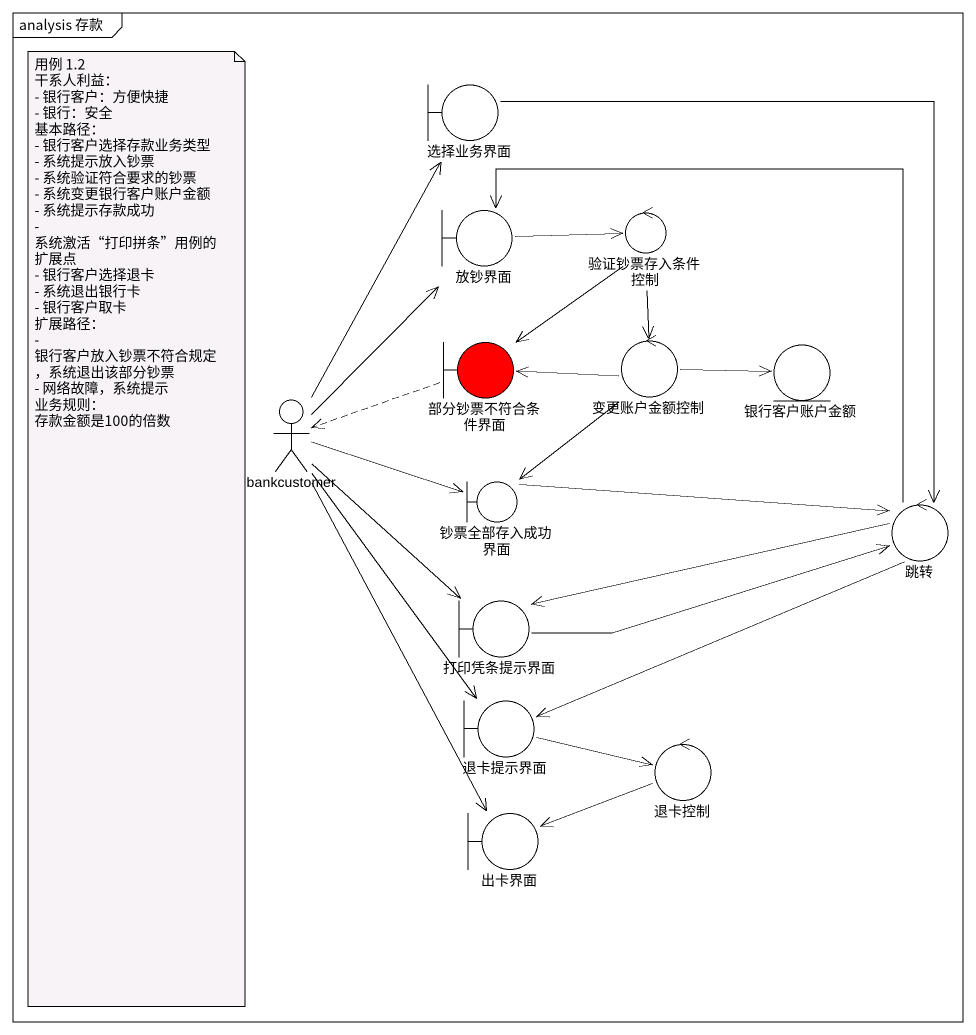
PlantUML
@startuml
mainframe analysis 存款
boundary 选择业务界面
boundary 放钞界面
control 验证钞票存入条件控制
boundary 部分钞票不符合条件界面 #FF0000
control 变更账户金额控制
entity 银行客户账户金额
actor bankcustomer
boundary 钞票全部存入成功界面
control 跳转
boundary 打印凭条提示界面
boundary 退卡提示界面
control 退卡控制
boundary 出卡界面
选择业务界面 --> 跳转
放钞界面 -right-> 验证钞票存入条件控制
验证钞票存入条件控制 --> 部分钞票不符合条件界面
验证钞票存入条件控制 --> 变更账户金额控制
部分钞票不符合条件界面 .left.> bankcustomer
变更账户金额控制 -left-> 部分钞票不符合条件界面
变更账户金额控制 -right-> 银行客户账户金额
变更账户金额控制 --> 钞票全部存入成功界面
bankcustomer -up-> 选择业务界面
bankcustomer -up-> 放钞界面
bankcustomer -right-> 钞票全部存入成功界面
bankcustomer --> 打印凭条提示界面
bankcustomer --> 退卡提示界面
bankcustomer --> 出卡界面
钞票全部存入成功界面 -right-> 跳转
跳转 -up-> 放钞界面
跳转 -left-> 打印凭条提示界面
跳转 -left-> 退卡提示界面
打印凭条提示界面 -right-> 跳转
退卡提示界面 -right-> 退卡控制
退卡控制 -left-> 出卡界面
note as N1
  用例 1.2
  干系人利益：
  - 银行客户：方便快捷
  - 银行：安全
  基本路径：
  - 银行客户选择存款业务类型
  - 系统提示放入钞票
  - 系统验证符合要求的钞票
  - 系统变更银行客户账户金额
  - 系统提示存款成功
  - 系统激活“打印拼条”用例的扩展点
  - 银行客户选择退卡
  - 系统退出银行卡
  - 银行客户取卡
  扩展路径：
  - 银行客户放入钞票不符合规定，系统退出该部分钞票
  - 网络故障，系统提示
  业务规则：
  存款金额是100的倍数
end note
@enduml
